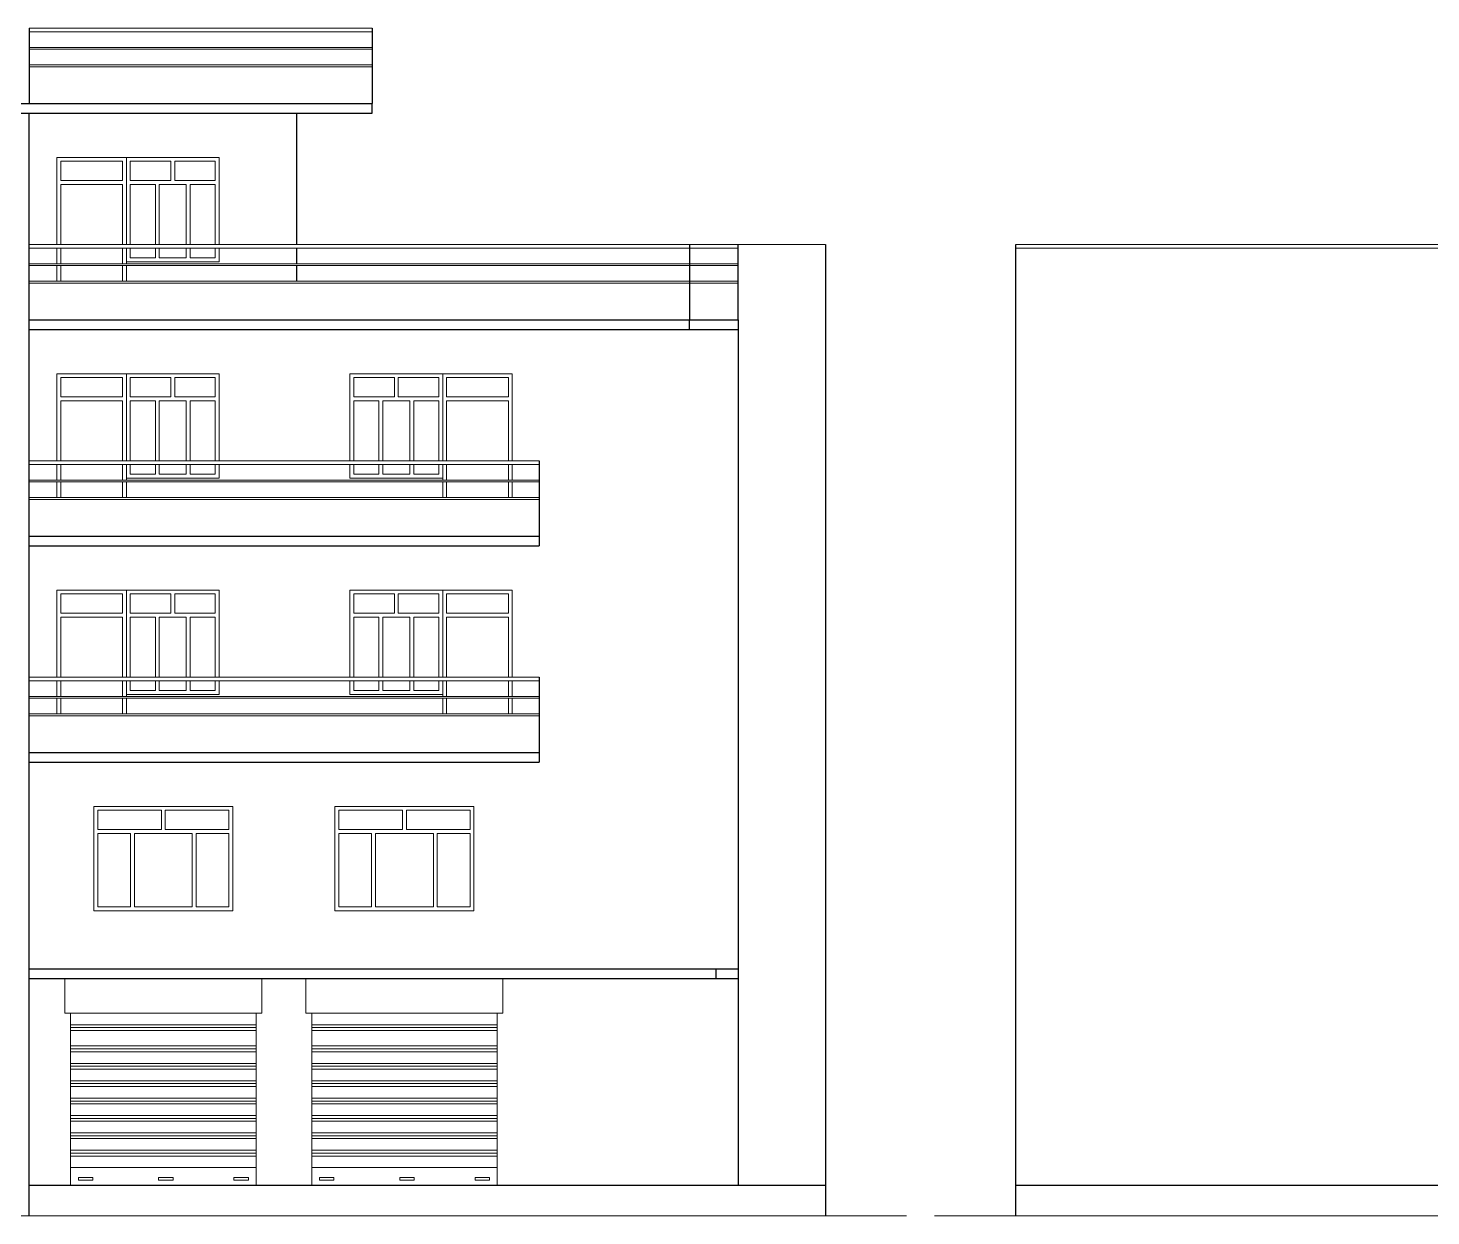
# Model space of a CAD drawing. Header units: inches. Extents: x 151827 to 158445, y -28405 to -26250.
# Drawn here: x 156609 to 157336, y -27452 to -26837 of the extents above; entities that cross this region are included whole.
import ezdxf

# ---------------------------------------------------------------- set-up
doc = ezdxf.new("R2010")
doc.units = ezdxf.units.IN
doc.header["$LTSCALE"] = 5
doc.header["$MEASUREMENT"] = 0
for name, color, linetype, lineweight in [('A-WALL', 7, 'Continuous', 9), ('Railing', 43, 'Continuous', 18), ('win', 5, 'Continuous', 18)]:
    doc.layers.add(name, color=color, linetype=linetype, lineweight=lineweight)
doc.layers.add('WALL', color=7, linetype='Continuous')

msp = doc.modelspace()

# ---------------------------------------------------------------- linework, layer by layer
at = {"layer": 'A-WALL', "color": 1, "ltscale": 5}
for p, q in [((156628.37, -27346.76, -72.71), (156628.37, -27328.76, -72.71)), ((156730.37, -27346.76, -72.71), (156730.37, -27328.76, -72.71)), ((156753.25, -27346.76, -72.71), (156753.25, -27328.76, -72.71)), ((156855.25, -27346.76, -72.71), (156855.25, -27328.76, -72.71)), ((156628.37, -27346.76, -72.71), (156730.37, -27346.76, -72.71)), ((156631.37, -27346.76, -72.71), (156631.37, -27435.76, -72.71)), ((156631.37, -27346.76, -72.71), (156631.37, -27435.76, -72.71)), ((156631.37, -27352.76, -72.71), (156727.37, -27352.76, -72.71)), ((156727.37, -27346.76, -72.71), (156727.37, -27435.76, -72.71)), ((156727.37, -27346.76, -72.71), (156727.37, -27435.76, -72.71)), ((156753.25, -27346.76, -72.71), (156855.25, -27346.76, -72.71)), ((156756.25, -27346.76, -72.71), (156756.25, -27435.76, -72.71)), ((156756.25, -27346.76, -72.71), (156756.25, -27435.76, -72.71)), ((156756.25, -27352.76, -72.71), (156852.25, -27352.76, -72.71)), ((156852.25, -27346.76, -72.71), (156852.25, -27435.76, -72.71)), ((156852.25, -27346.76, -72.71), (156852.25, -27435.76, -72.71)), ((156631.37, -27354.26, -72.71), (156727.37, -27354.26, -72.71)), ((156631.37, -27355.76, -72.71), (156727.37, -27355.76, -72.71)), ((156756.25, -27354.26, -72.71), (156852.25, -27354.26, -72.71)), ((156756.25, -27355.76, -72.71), (156852.25, -27355.76, -72.71)), ((156631.37, -27363.76, -72.71), (156727.37, -27363.76, -72.71)), ((156631.37, -27365.26, -72.71), (156727.37, -27365.26, -72.71)), ((156631.37, -27366.76, -72.71), (156727.37, -27366.76, -72.71)), ((156756.25, -27363.76, -72.71), (156852.25, -27363.76, -72.71)), ((156756.25, -27365.26, -72.71), (156852.25, -27365.26, -72.71)), ((156756.25, -27366.76, -72.71), (156852.25, -27366.76, -72.71)), ((156631.37, -27372.76, -72.71), (156727.37, -27372.76, -72.71)), ((156631.37, -27374.26, -72.71), (156727.37, -27374.26, -72.71)), ((156756.25, -27372.76, -72.71), (156852.25, -27372.76, -72.71)), ((156756.25, -27374.26, -72.71), (156852.25, -27374.26, -72.71)), ((156631.37, -27375.76, -72.71), (156727.37, -27375.76, -72.71)), ((156631.37, -27381.76, -72.71), (156727.37, -27381.76, -72.71)), ((156756.25, -27375.76, -72.71), (156852.25, -27375.76, -72.71)), ((156756.25, -27381.76, -72.71), (156852.25, -27381.76, -72.71)), ((156631.37, -27383.26, -72.71), (156727.37, -27383.26, -72.71)), ((156631.37, -27384.76, -72.71), (156727.37, -27384.76, -72.71)), ((156756.25, -27383.26, -72.71), (156852.25, -27383.26, -72.71)), ((156756.25, -27384.76, -72.71), (156852.25, -27384.76, -72.71)), ((156631.37, -27390.76, -72.71), (156727.37, -27390.76, -72.71)), ((156631.37, -27392.26, -72.71), (156727.37, -27392.26, -72.71)), ((156631.37, -27393.76, -72.71), (156727.37, -27393.76, -72.71)), ((156756.25, -27390.76, -72.71), (156852.25, -27390.76, -72.71)), ((156756.25, -27392.26, -72.71), (156852.25, -27392.26, -72.71)), ((156756.25, -27393.76, -72.71), (156852.25, -27393.76, -72.71)), ((156631.37, -27399.76, -72.71), (156727.37, -27399.76, -72.71)), ((156631.37, -27401.26, -72.71), (156727.37, -27401.26, -72.71)), ((156631.37, -27402.76, -72.71), (156727.37, -27402.76, -72.71)), ((156756.25, -27399.76, -72.71), (156852.25, -27399.76, -72.71)), ((156756.25, -27401.26, -72.71), (156852.25, -27401.26, -72.71)), ((156756.25, -27402.76, -72.71), (156852.25, -27402.76, -72.71)), ((156631.37, -27408.76, -72.71), (156727.37, -27408.76, -72.71)), ((156631.37, -27410.26, -72.71), (156727.37, -27410.26, -72.71)), ((156756.25, -27408.76, -72.71), (156852.25, -27408.76, -72.71)), ((156756.25, -27410.26, -72.71), (156852.25, -27410.26, -72.71)), ((156631.37, -27411.76, -72.71), (156727.37, -27411.76, -72.71)), ((156631.37, -27417.76, -72.71), (156727.37, -27417.76, -72.71)), ((156756.25, -27411.76, -72.71), (156852.25, -27411.76, -72.71)), ((156756.25, -27417.76, -72.71), (156852.25, -27417.76, -72.71)), ((156631.37, -27419.26, -72.71), (156727.37, -27419.26, -72.71)), ((156631.37, -27420.76, -72.71), (156727.37, -27420.76, -72.71)), ((156756.25, -27419.26, -72.71), (156852.25, -27419.26, -72.71)), ((156756.25, -27420.76, -72.71), (156852.25, -27420.76, -72.71)), ((156631.37, -27426.76, -72.71), (156727.37, -27426.76, -72.71)), ((156756.25, -27426.76, -72.71), (156852.25, -27426.76, -72.71))]:
    msp.add_line(p, q, dxfattribs=at)
at = {"layer": 'A-WALL', "ltscale": 5}
for p, q in [((156567.93, -27451.76, -72.71), (157064.28, -27451.76, -72.71)), ((157575.17, -27451.76, -72.71), (157078.82, -27451.76, -72.71))]:
    msp.add_line(p, q, dxfattribs=at)
at = {"layer": 'A-WALL', "color": 1, "ltscale": 5, "elevation": -72.71}
for points in [[(156635.37, -27431.84), (156642.85, -27431.84), (156642.85, -27433.17), (156635.37, -27433.17)], [(156676.91, -27431.84), (156684.4, -27431.84), (156684.4, -27433.17), (156676.91, -27433.17)], [(156723.45, -27431.84), (156715.96, -27431.84), (156715.96, -27433.17), (156723.45, -27433.17)], [(156760.25, -27431.84), (156767.74, -27431.84), (156767.74, -27433.17), (156760.25, -27433.17)], [(156801.8, -27431.84), (156809.29, -27431.84), (156809.29, -27433.17), (156801.8, -27433.17)], [(156848.33, -27431.84), (156840.85, -27431.84), (156840.85, -27433.17), (156848.33, -27433.17)]]:
    msp.add_lwpolyline(points, close=True, dxfattribs=at)
at = {"layer": 'Railing', "color": 30}
for p, q in [((156609.93, -26836.76, -72.71), (156787.47, -26836.76, -72.71)), ((156609.93, -26838.76, -72.71), (156787.47, -26838.76, -72.71)), ((156609.93, -26846.76, -72.71), (156787.47, -26846.76, -72.71)), ((156609.93, -26847.76, -72.71), (156787.47, -26847.76, -72.71)), ((156609.93, -26855.76, -72.71), (156787.47, -26855.76, -72.71)), ((156609.93, -26856.76, -72.71), (156787.47, -26856.76, -72.71)), ((156609.93, -26948.76, -72.71), (157022.28, -26948.76, -72.71)), ((156609.93, -26950.76, -72.71), (156977.05, -26950.76, -72.71)), ((157120.82, -26948.76, -72.71), (157529.52, -26948.76, -72.71)), ((157120.82, -26950.76, -72.71), (157529.52, -26950.76, -72.71)), ((156609.93, -26958.76, -72.71), (156977.05, -26958.76, -72.71)), ((156609.93, -26959.76, -72.71), (156977.05, -26959.76, -72.71)), ((156609.93, -26967.76, -72.71), (156977.05, -26967.76, -72.71)), ((156609.93, -26968.76, -72.71), (156977.05, -26968.76, -72.71)), ((156609.93, -27060.76, -72.71), (156874.04, -27060.76, -72.71)), ((156609.93, -27062.76, -72.71), (156874.04, -27062.76, -72.71)), ((156609.93, -27070.76, -72.71), (156874.04, -27070.76, -72.71)), ((156609.93, -27071.76, -72.71), (156874.04, -27071.76, -72.71)), ((156609.93, -27079.76, -72.71), (156874.04, -27079.76, -72.71)), ((156609.93, -27080.76, -72.71), (156874.04, -27080.76, -72.71)), ((156609.93, -27172.76, -72.71), (156874.04, -27172.76, -72.71)), ((156609.93, -27174.76, -72.71), (156874.04, -27174.76, -72.71)), ((156609.93, -27182.76, -72.71), (156874.04, -27182.76, -72.71)), ((156609.93, -27183.76, -72.71), (156874.04, -27183.76, -72.71)), ((156609.93, -27191.76, -72.71), (156874.04, -27191.76, -72.71)), ((156609.93, -27192.76, -72.71), (156874.04, -27192.76, -72.71))]:
    msp.add_line(p, q, dxfattribs=at)
at = {"layer": 'WALL', "color": 2, "linetype": 'ByBlock', "ltscale": 5}
for p, q in [((156609.93, -26836.76, -72.71), (156609.93, -26875.76, -72.71)), ((156787.47, -26836.76, -72.71), (156787.47, -26875.76, -72.71)), ((156569.99, -26875.76, -72.71), (156787.47, -26875.76, -72.71)), ((156569.99, -26880.76, -72.71), (156787.47, -26880.76, -72.71)), ((156609.93, -26987.76, -72.71), (156609.93, -26880.76, -72.71)), ((156748.47, -26948.76, -72.71), (156748.47, -26880.76, -72.71)), ((156787.47, -26880.76, -72.71), (156787.47, -26875.76, -72.71)), ((156748.47, -26958.76, -72.71), (156748.47, -26950.76, -72.71)), ((156951.85, -26948.76, -72.71), (156951.85, -26987.76, -72.71)), ((156977.05, -26987.76, -72.71), (156977.05, -26948.76, -72.71)), ((157022.28, -26948.76, -72.71), (157022.28, -26987.76, -72.71)), ((157120.82, -27451.76, -72.71), (157120.82, -26948.76, -72.71)), ((156748.47, -26967.76, -72.71), (156748.47, -26959.76, -72.71)), ((156609.93, -26987.76, -72.71), (156977.05, -26987.76, -72.71)), ((156609.93, -27099.76, -72.71), (156609.93, -26987.76, -72.71)), ((156951.85, -26992.76, -72.71), (156951.85, -26987.76, -72.71)), ((156977.05, -26987.76, -72.71), (156977.05, -27323.76, -72.71)), ((157022.28, -26987.76, -72.71), (157022.28, -27099.76, -72.71)), ((156609.93, -26992.76, -72.71), (156977.05, -26992.76, -72.71)), ((156874.04, -27060.76, -72.71), (156874.04, -27104.76, -72.71)), ((156609.93, -27099.76, -72.71), (156874.04, -27099.76, -72.71)), ((156609.93, -27211.76, -72.71), (156609.93, -27099.76, -72.71)), ((156609.93, -27104.76, -72.71), (156874.04, -27104.76, -72.71)), ((157022.28, -27099.76, -72.71), (157022.28, -27211.76, -72.71)), ((156609.93, -27211.76, -72.71), (156609.93, -27172.76, -72.71)), ((156874.04, -27172.76, -72.71), (156874.04, -27216.76, -72.71)), ((156609.93, -27211.76, -72.71), (156874.04, -27211.76, -72.71)), ((156609.93, -27323.76, -72.71), (156609.93, -27211.76, -72.71)), ((157022.28, -27211.76, -72.71), (157022.28, -27323.76, -72.71)), ((156609.93, -27216.76, -72.71), (156874.04, -27216.76, -72.71)), ((156609.93, -27323.76, -72.71), (156977.05, -27323.76, -72.71)), ((156609.93, -27451.76, -72.71), (156609.93, -27323.76, -72.71)), ((156965.42, -27323.76, -72.71), (156965.42, -27328.76, -72.71)), ((156977.05, -27323.76, -72.71), (156977.05, -27435.76, -72.71)), ((157022.28, -27323.76, -72.71), (157022.28, -27451.76, -72.71)), ((156609.93, -27328.76, -72.71), (156977.05, -27328.76, -72.71)), ((156609.93, -27435.76, -72.71), (157022.28, -27435.76, -72.71)), ((157120.82, -27435.76, -72.71), (157533.17, -27435.76, -72.71))]:
    msp.add_line(p, q, dxfattribs=at)
at = {"layer": 'win'}
for p, q in [((156624.26, -26903.76, -72.71), (156660.26, -26903.76, -72.71)), ((156624.26, -26948.76, -72.71), (156624.26, -26903.76, -72.71)), ((156626.26, -26905.76, -72.71), (156658.26, -26905.76, -72.71)), ((156626.26, -26915.76, -72.71), (156626.26, -26905.76, -72.71)), ((156658.26, -26905.76, -72.71), (156658.26, -26915.76, -72.71)), ((156660.26, -26903.76, -72.71), (156708.26, -26903.76, -72.71)), ((156660.26, -26948.76, -72.71), (156660.26, -26903.76, -72.71)), ((156660.26, -26903.76, -72.71), (156660.26, -26948.76, -72.71)), ((156662.26, -26905.76, -72.71), (156683.26, -26905.76, -72.71)), ((156662.26, -26915.76, -72.71), (156662.26, -26905.76, -72.71)), ((156683.26, -26915.76, -72.71), (156683.26, -26905.76, -72.71)), ((156685.26, -26905.76, -72.71), (156706.26, -26905.76, -72.71)), ((156685.26, -26915.76, -72.71), (156685.26, -26905.76, -72.71)), ((156706.26, -26915.76, -72.71), (156706.26, -26905.76, -72.71)), ((156708.26, -26948.76, -72.71), (156708.26, -26903.76, -72.71)), ((156658.26, -26915.76, -72.71), (156626.26, -26915.76, -72.71)), ((156662.26, -26915.76, -72.71), (156683.26, -26915.76, -72.71)), ((156685.26, -26915.76, -72.71), (156706.26, -26915.76, -72.71)), ((156626.26, -26948.76, -72.71), (156626.26, -26917.76, -72.71)), ((156658.26, -26917.76, -72.71), (156626.26, -26917.76, -72.71)), ((156658.26, -26917.76, -72.71), (156658.26, -26948.76, -72.71)), ((156662.26, -26917.76, -72.71), (156675.26, -26917.76, -72.71)), ((156662.26, -26948.76, -72.71), (156662.26, -26917.76, -72.71)), ((156675.26, -26917.76, -72.71), (156675.26, -26948.76, -72.71)), ((156677.26, -26917.76, -72.71), (156691.26, -26917.76, -72.71)), ((156677.26, -26917.76, -72.71), (156677.26, -26948.76, -72.71)), ((156691.26, -26917.76, -72.71), (156691.26, -26948.76, -72.71)), ((156693.26, -26917.76, -72.71), (156706.26, -26917.76, -72.71)), ((156693.26, -26917.76, -72.71), (156693.26, -26948.76, -72.71)), ((156706.26, -26948.76, -72.71), (156706.26, -26917.76, -72.71)), ((156624.26, -26958.76, -72.71), (156624.26, -26950.76, -72.71)), ((156626.26, -26958.76, -72.71), (156626.26, -26950.76, -72.71)), ((156658.26, -26950.76, -72.71), (156658.26, -26958.76, -72.71)), ((156660.26, -26957.76, -72.71), (156660.26, -26950.76, -72.71)), ((156660.26, -26950.76, -72.71), (156660.26, -26958.76, -72.71)), ((156662.26, -26955.76, -72.71), (156662.26, -26950.76, -72.71)), ((156675.26, -26950.76, -72.71), (156675.26, -26955.76, -72.71)), ((156677.26, -26950.76, -72.71), (156677.26, -26955.76, -72.71)), ((156691.26, -26950.76, -72.71), (156691.26, -26955.76, -72.71)), ((156693.26, -26950.76, -72.71), (156693.26, -26955.76, -72.71)), ((156706.26, -26955.76, -72.71), (156706.26, -26950.76, -72.71)), ((156708.26, -26957.76, -72.71), (156708.26, -26950.76, -72.71)), ((156624.26, -26967.76, -72.71), (156624.26, -26959.76, -72.71)), ((156626.26, -26967.76, -72.71), (156626.26, -26959.76, -72.71)), ((156658.26, -26959.76, -72.71), (156658.26, -26967.76, -72.71)), ((156660.26, -26957.76, -72.71), (156708.26, -26957.76, -72.71)), ((156660.26, -26959.76, -72.71), (156660.26, -26967.76, -72.71)), ((156662.26, -26955.76, -72.71), (156675.26, -26955.76, -72.71)), ((156677.26, -26955.76, -72.71), (156691.26, -26955.76, -72.71)), ((156693.26, -26955.76, -72.71), (156706.26, -26955.76, -72.71)), ((156624.26, -27015.76, -72.71), (156660.26, -27015.76, -72.71)), ((156624.26, -27060.76, -72.71), (156624.26, -27015.76, -72.71)), ((156626.26, -27017.76, -72.71), (156658.26, -27017.76, -72.71)), ((156626.26, -27027.76, -72.71), (156626.26, -27017.76, -72.71)), ((156658.26, -27017.76, -72.71), (156658.26, -27027.76, -72.71)), ((156660.26, -27015.76, -72.71), (156708.26, -27015.76, -72.71)), ((156660.26, -27060.76, -72.71), (156660.26, -27015.76, -72.71)), ((156660.26, -27015.76, -72.71), (156660.26, -27060.76, -72.71)), ((156662.26, -27017.76, -72.71), (156683.26, -27017.76, -72.71)), ((156662.26, -27027.76, -72.71), (156662.26, -27017.76, -72.71)), ((156683.26, -27027.76, -72.71), (156683.26, -27017.76, -72.71)), ((156685.26, -27017.76, -72.71), (156706.26, -27017.76, -72.71)), ((156685.26, -27027.76, -72.71), (156685.26, -27017.76, -72.71)), ((156706.26, -27027.76, -72.71), (156706.26, -27017.76, -72.71)), ((156708.26, -27060.76, -72.71), (156708.26, -27015.76, -72.71)), ((156776.04, -27015.76, -72.71), (156824.04, -27015.76, -72.71)), ((156776.04, -27060.76, -72.71), (156776.04, -27015.76, -72.71)), ((156778.04, -27017.76, -72.71), (156799.04, -27017.76, -72.71)), ((156778.04, -27027.76, -72.71), (156778.04, -27017.76, -72.71)), ((156799.04, -27027.76, -72.71), (156799.04, -27017.76, -72.71)), ((156801.04, -27017.76, -72.71), (156822.04, -27017.76, -72.71)), ((156801.04, -27027.76, -72.71), (156801.04, -27017.76, -72.71)), ((156822.04, -27027.76, -72.71), (156822.04, -27017.76, -72.71)), ((156824.04, -27060.76, -72.71), (156824.04, -27015.76, -72.71)), ((156824.04, -27015.76, -72.71), (156860.04, -27015.76, -72.71)), ((156824.04, -27060.76, -72.71), (156824.04, -27015.76, -72.71)), ((156826.04, -27017.76, -72.71), (156858.04, -27017.76, -72.71)), ((156826.04, -27027.76, -72.71), (156826.04, -27017.76, -72.71)), ((156858.04, -27017.76, -72.71), (156858.04, -27027.76, -72.71)), ((156860.04, -27015.76, -72.71), (156860.04, -27060.76, -72.71)), ((156658.26, -27027.76, -72.71), (156626.26, -27027.76, -72.71)), ((156626.26, -27060.76, -72.71), (156626.26, -27029.76, -72.71)), ((156658.26, -27029.76, -72.71), (156626.26, -27029.76, -72.71)), ((156658.26, -27029.76, -72.71), (156658.26, -27060.76, -72.71)), ((156662.26, -27027.76, -72.71), (156683.26, -27027.76, -72.71)), ((156662.26, -27029.76, -72.71), (156675.26, -27029.76, -72.71)), ((156662.26, -27060.76, -72.71), (156662.26, -27029.76, -72.71)), ((156675.26, -27029.76, -72.71), (156675.26, -27060.76, -72.71)), ((156677.26, -27029.76, -72.71), (156691.26, -27029.76, -72.71)), ((156677.26, -27029.76, -72.71), (156677.26, -27060.76, -72.71)), ((156685.26, -27027.76, -72.71), (156706.26, -27027.76, -72.71)), ((156691.26, -27029.76, -72.71), (156691.26, -27060.76, -72.71)), ((156693.26, -27029.76, -72.71), (156706.26, -27029.76, -72.71)), ((156693.26, -27029.76, -72.71), (156693.26, -27060.76, -72.71)), ((156706.26, -27060.76, -72.71), (156706.26, -27029.76, -72.71)), ((156778.04, -27027.76, -72.71), (156799.04, -27027.76, -72.71)), ((156778.04, -27029.76, -72.71), (156791.04, -27029.76, -72.71)), ((156778.04, -27060.76, -72.71), (156778.04, -27029.76, -72.71)), ((156791.04, -27029.76, -72.71), (156791.04, -27060.76, -72.71)), ((156793.04, -27029.76, -72.71), (156807.04, -27029.76, -72.71)), ((156793.04, -27029.76, -72.71), (156793.04, -27060.76, -72.71)), ((156801.04, -27027.76, -72.71), (156822.04, -27027.76, -72.71)), ((156807.04, -27029.76, -72.71), (156807.04, -27060.76, -72.71)), ((156809.04, -27029.76, -72.71), (156822.04, -27029.76, -72.71)), ((156809.04, -27029.76, -72.71), (156809.04, -27060.76, -72.71)), ((156822.04, -27060.76, -72.71), (156822.04, -27029.76, -72.71)), ((156858.04, -27027.76, -72.71), (156826.04, -27027.76, -72.71)), ((156826.04, -27060.76, -72.71), (156826.04, -27029.76, -72.71)), ((156858.04, -27029.76, -72.71), (156826.04, -27029.76, -72.71)), ((156858.04, -27029.76, -72.71), (156858.04, -27060.76, -72.71)), ((156624.26, -27070.76, -72.71), (156624.26, -27062.76, -72.71)), ((156626.26, -27070.76, -72.71), (156626.26, -27062.76, -72.71)), ((156658.26, -27062.76, -72.71), (156658.26, -27070.76, -72.71)), ((156660.26, -27069.76, -72.71), (156660.26, -27062.76, -72.71)), ((156660.26, -27062.76, -72.71), (156660.26, -27070.76, -72.71)), ((156660.26, -27069.76, -72.71), (156708.26, -27069.76, -72.71)), ((156662.26, -27067.76, -72.71), (156662.26, -27062.76, -72.71)), ((156662.26, -27067.76, -72.71), (156675.26, -27067.76, -72.71)), ((156675.26, -27062.76, -72.71), (156675.26, -27067.76, -72.71)), ((156677.26, -27062.76, -72.71), (156677.26, -27067.76, -72.71)), ((156677.26, -27067.76, -72.71), (156691.26, -27067.76, -72.71)), ((156691.26, -27062.76, -72.71), (156691.26, -27067.76, -72.71)), ((156693.26, -27062.76, -72.71), (156693.26, -27067.76, -72.71)), ((156693.26, -27067.76, -72.71), (156706.26, -27067.76, -72.71)), ((156706.26, -27067.76, -72.71), (156706.26, -27062.76, -72.71)), ((156708.26, -27069.76, -72.71), (156708.26, -27062.76, -72.71)), ((156776.04, -27069.76, -72.71), (156776.04, -27062.76, -72.71)), ((156776.04, -27069.76, -72.71), (156824.04, -27069.76, -72.71)), ((156778.04, -27067.76, -72.71), (156778.04, -27062.76, -72.71)), ((156778.04, -27067.76, -72.71), (156791.04, -27067.76, -72.71)), ((156791.04, -27062.76, -72.71), (156791.04, -27067.76, -72.71)), ((156793.04, -27062.76, -72.71), (156793.04, -27067.76, -72.71)), ((156793.04, -27067.76, -72.71), (156807.04, -27067.76, -72.71)), ((156807.04, -27062.76, -72.71), (156807.04, -27067.76, -72.71)), ((156809.04, -27062.76, -72.71), (156809.04, -27067.76, -72.71)), ((156809.04, -27067.76, -72.71), (156822.04, -27067.76, -72.71)), ((156822.04, -27067.76, -72.71), (156822.04, -27062.76, -72.71)), ((156824.04, -27069.76, -72.71), (156824.04, -27062.76, -72.71)), ((156824.04, -27070.76, -72.71), (156824.04, -27062.76, -72.71)), ((156826.04, -27070.76, -72.71), (156826.04, -27062.76, -72.71)), ((156858.04, -27062.76, -72.71), (156858.04, -27070.76, -72.71)), ((156860.04, -27062.76, -72.71), (156860.04, -27070.76, -72.71)), ((156624.26, -27079.76, -72.71), (156624.26, -27071.76, -72.71)), ((156626.26, -27079.76, -72.71), (156626.26, -27071.76, -72.71)), ((156658.26, -27071.76, -72.71), (156658.26, -27079.76, -72.71)), ((156660.26, -27071.76, -72.71), (156660.26, -27079.76, -72.71)), ((156824.04, -27079.76, -72.71), (156824.04, -27071.76, -72.71)), ((156826.04, -27079.76, -72.71), (156826.04, -27071.76, -72.71)), ((156858.04, -27071.76, -72.71), (156858.04, -27079.76, -72.71)), ((156860.04, -27071.76, -72.71), (156860.04, -27079.76, -72.71)), ((156624.26, -27127.76, -72.71), (156660.26, -27127.76, -72.71)), ((156624.26, -27172.76, -72.71), (156624.26, -27127.76, -72.71)), ((156660.26, -27127.76, -72.71), (156708.26, -27127.76, -72.71)), ((156660.26, -27172.76, -72.71), (156660.26, -27127.76, -72.71)), ((156660.26, -27127.76, -72.71), (156660.26, -27172.76, -72.71)), ((156708.26, -27172.76, -72.71), (156708.26, -27127.76, -72.71)), ((156776.04, -27127.76, -72.71), (156824.04, -27127.76, -72.71)), ((156776.04, -27172.76, -72.71), (156776.04, -27127.76, -72.71)), ((156824.04, -27172.76, -72.71), (156824.04, -27127.76, -72.71)), ((156824.04, -27127.76, -72.71), (156860.04, -27127.76, -72.71)), ((156824.04, -27172.76, -72.71), (156824.04, -27127.76, -72.71)), ((156860.04, -27127.76, -72.71), (156860.04, -27172.76, -72.71)), ((156626.26, -27129.76, -72.71), (156658.26, -27129.76, -72.71)), ((156626.26, -27139.76, -72.71), (156626.26, -27129.76, -72.71)), ((156658.26, -27129.76, -72.71), (156658.26, -27139.76, -72.71)), ((156662.26, -27129.76, -72.71), (156683.26, -27129.76, -72.71)), ((156662.26, -27139.76, -72.71), (156662.26, -27129.76, -72.71)), ((156683.26, -27139.76, -72.71), (156683.26, -27129.76, -72.71)), ((156685.26, -27129.76, -72.71), (156706.26, -27129.76, -72.71)), ((156685.26, -27139.76, -72.71), (156685.26, -27129.76, -72.71)), ((156706.26, -27139.76, -72.71), (156706.26, -27129.76, -72.71)), ((156778.04, -27129.76, -72.71), (156799.04, -27129.76, -72.71)), ((156778.04, -27139.76, -72.71), (156778.04, -27129.76, -72.71)), ((156799.04, -27139.76, -72.71), (156799.04, -27129.76, -72.71)), ((156801.04, -27129.76, -72.71), (156822.04, -27129.76, -72.71)), ((156801.04, -27139.76, -72.71), (156801.04, -27129.76, -72.71)), ((156822.04, -27139.76, -72.71), (156822.04, -27129.76, -72.71)), ((156826.04, -27129.76, -72.71), (156858.04, -27129.76, -72.71)), ((156826.04, -27139.76, -72.71), (156826.04, -27129.76, -72.71)), ((156858.04, -27129.76, -72.71), (156858.04, -27139.76, -72.71)), ((156658.26, -27139.76, -72.71), (156626.26, -27139.76, -72.71)), ((156626.26, -27172.76, -72.71), (156626.26, -27141.76, -72.71)), ((156658.26, -27141.76, -72.71), (156626.26, -27141.76, -72.71)), ((156658.26, -27141.76, -72.71), (156658.26, -27172.76, -72.71)), ((156662.26, -27139.76, -72.71), (156683.26, -27139.76, -72.71)), ((156662.26, -27141.76, -72.71), (156675.26, -27141.76, -72.71)), ((156662.26, -27172.76, -72.71), (156662.26, -27141.76, -72.71)), ((156675.26, -27141.76, -72.71), (156675.26, -27172.76, -72.71)), ((156677.26, -27141.76, -72.71), (156691.26, -27141.76, -72.71)), ((156677.26, -27141.76, -72.71), (156677.26, -27172.76, -72.71)), ((156685.26, -27139.76, -72.71), (156706.26, -27139.76, -72.71)), ((156691.26, -27141.76, -72.71), (156691.26, -27172.76, -72.71)), ((156693.26, -27141.76, -72.71), (156706.26, -27141.76, -72.71)), ((156693.26, -27141.76, -72.71), (156693.26, -27172.76, -72.71)), ((156706.26, -27172.76, -72.71), (156706.26, -27141.76, -72.71)), ((156778.04, -27139.76, -72.71), (156799.04, -27139.76, -72.71)), ((156778.04, -27141.76, -72.71), (156791.04, -27141.76, -72.71)), ((156778.04, -27172.76, -72.71), (156778.04, -27141.76, -72.71)), ((156791.04, -27141.76, -72.71), (156791.04, -27172.76, -72.71)), ((156793.04, -27141.76, -72.71), (156807.04, -27141.76, -72.71)), ((156793.04, -27141.76, -72.71), (156793.04, -27172.76, -72.71)), ((156801.04, -27139.76, -72.71), (156822.04, -27139.76, -72.71)), ((156807.04, -27141.76, -72.71), (156807.04, -27172.76, -72.71)), ((156809.04, -27141.76, -72.71), (156822.04, -27141.76, -72.71)), ((156809.04, -27141.76, -72.71), (156809.04, -27172.76, -72.71)), ((156822.04, -27172.76, -72.71), (156822.04, -27141.76, -72.71)), ((156858.04, -27139.76, -72.71), (156826.04, -27139.76, -72.71)), ((156826.04, -27172.76, -72.71), (156826.04, -27141.76, -72.71)), ((156858.04, -27141.76, -72.71), (156826.04, -27141.76, -72.71)), ((156858.04, -27141.76, -72.71), (156858.04, -27172.76, -72.71)), ((156624.26, -27182.76, -72.71), (156624.26, -27174.76, -72.71)), ((156626.26, -27182.76, -72.71), (156626.26, -27174.76, -72.71)), ((156658.26, -27174.76, -72.71), (156658.26, -27182.76, -72.71)), ((156660.26, -27181.76, -72.71), (156660.26, -27174.76, -72.71)), ((156660.26, -27174.76, -72.71), (156660.26, -27182.76, -72.71)), ((156662.26, -27179.76, -72.71), (156662.26, -27174.76, -72.71)), ((156675.26, -27174.76, -72.71), (156675.26, -27179.76, -72.71)), ((156677.26, -27174.76, -72.71), (156677.26, -27179.76, -72.71)), ((156691.26, -27174.76, -72.71), (156691.26, -27179.76, -72.71)), ((156693.26, -27174.76, -72.71), (156693.26, -27179.76, -72.71)), ((156706.26, -27179.76, -72.71), (156706.26, -27174.76, -72.71)), ((156708.26, -27181.76, -72.71), (156708.26, -27174.76, -72.71)), ((156776.04, -27181.76, -72.71), (156776.04, -27174.76, -72.71)), ((156778.04, -27179.76, -72.71), (156778.04, -27174.76, -72.71)), ((156791.04, -27174.76, -72.71), (156791.04, -27179.76, -72.71)), ((156793.04, -27174.76, -72.71), (156793.04, -27179.76, -72.71)), ((156807.04, -27174.76, -72.71), (156807.04, -27179.76, -72.71)), ((156809.04, -27174.76, -72.71), (156809.04, -27179.76, -72.71)), ((156822.04, -27179.76, -72.71), (156822.04, -27174.76, -72.71)), ((156824.04, -27181.76, -72.71), (156824.04, -27174.76, -72.71)), ((156824.04, -27182.76, -72.71), (156824.04, -27174.76, -72.71)), ((156826.04, -27182.76, -72.71), (156826.04, -27174.76, -72.71)), ((156858.04, -27174.76, -72.71), (156858.04, -27182.76, -72.71)), ((156860.04, -27174.76, -72.71), (156860.04, -27182.76, -72.71)), ((156624.26, -27191.76, -72.71), (156624.26, -27183.76, -72.71)), ((156626.26, -27191.76, -72.71), (156626.26, -27183.76, -72.71)), ((156658.26, -27183.76, -72.71), (156658.26, -27191.76, -72.71)), ((156660.26, -27181.76, -72.71), (156708.26, -27181.76, -72.71)), ((156660.26, -27183.76, -72.71), (156660.26, -27191.76, -72.71)), ((156662.26, -27179.76, -72.71), (156675.26, -27179.76, -72.71)), ((156677.26, -27179.76, -72.71), (156691.26, -27179.76, -72.71)), ((156693.26, -27179.76, -72.71), (156706.26, -27179.76, -72.71)), ((156776.04, -27181.76, -72.71), (156824.04, -27181.76, -72.71)), ((156778.04, -27179.76, -72.71), (156791.04, -27179.76, -72.71)), ((156793.04, -27179.76, -72.71), (156807.04, -27179.76, -72.71)), ((156809.04, -27179.76, -72.71), (156822.04, -27179.76, -72.71)), ((156824.04, -27191.76, -72.71), (156824.04, -27183.76, -72.71)), ((156826.04, -27191.76, -72.71), (156826.04, -27183.76, -72.71)), ((156858.04, -27183.76, -72.71), (156858.04, -27191.76, -72.71)), ((156860.04, -27183.76, -72.71), (156860.04, -27191.76, -72.71)), ((156643.37, -27239.76, -72.71), (156715.37, -27239.76, -72.71)), ((156643.37, -27293.76, -72.71), (156643.37, -27239.76, -72.71)), ((156645.37, -27241.76, -72.71), (156678.37, -27241.76, -72.71)), ((156645.37, -27251.76, -72.71), (156645.37, -27241.76, -72.71)), ((156678.37, -27251.76, -72.71), (156678.37, -27241.76, -72.71)), ((156680.37, -27241.76, -72.71), (156713.37, -27241.76, -72.71)), ((156680.37, -27251.76, -72.71), (156680.37, -27241.76, -72.71)), ((156713.37, -27251.76, -72.71), (156713.37, -27241.76, -72.71)), ((156715.37, -27293.76, -72.71), (156715.37, -27239.76, -72.71)), ((156768.25, -27239.76, -72.71), (156840.25, -27239.76, -72.71)), ((156768.25, -27293.76, -72.71), (156768.25, -27239.76, -72.71)), ((156770.25, -27241.76, -72.71), (156803.25, -27241.76, -72.71)), ((156770.25, -27251.76, -72.71), (156770.25, -27241.76, -72.71)), ((156803.25, -27251.76, -72.71), (156803.25, -27241.76, -72.71)), ((156805.25, -27241.76, -72.71), (156838.25, -27241.76, -72.71)), ((156805.25, -27251.76, -72.71), (156805.25, -27241.76, -72.71)), ((156838.25, -27251.76, -72.71), (156838.25, -27241.76, -72.71)), ((156840.25, -27293.76, -72.71), (156840.25, -27239.76, -72.71)), ((156645.37, -27251.76, -72.71), (156678.37, -27251.76, -72.71)), ((156645.37, -27253.76, -72.71), (156662.37, -27253.76, -72.71)), ((156645.37, -27291.76, -72.71), (156645.37, -27253.76, -72.71)), ((156662.37, -27253.76, -72.71), (156662.37, -27291.76, -72.71)), ((156664.37, -27253.76, -72.71), (156694.37, -27253.76, -72.71)), ((156664.37, -27253.76, -72.71), (156664.37, -27291.76, -72.71)), ((156680.37, -27251.76, -72.71), (156713.37, -27251.76, -72.71)), ((156694.37, -27253.76, -72.71), (156694.37, -27291.76, -72.71)), ((156696.37, -27253.76, -72.71), (156713.37, -27253.76, -72.71)), ((156696.37, -27253.76, -72.71), (156696.37, -27291.76, -72.71)), ((156713.37, -27291.76, -72.71), (156713.37, -27253.76, -72.71)), ((156770.25, -27251.76, -72.71), (156803.25, -27251.76, -72.71)), ((156770.25, -27253.76, -72.71), (156787.25, -27253.76, -72.71)), ((156770.25, -27291.76, -72.71), (156770.25, -27253.76, -72.71)), ((156787.25, -27253.76, -72.71), (156787.25, -27291.76, -72.71)), ((156789.25, -27253.76, -72.71), (156819.25, -27253.76, -72.71)), ((156789.25, -27253.76, -72.71), (156789.25, -27291.76, -72.71)), ((156805.25, -27251.76, -72.71), (156838.25, -27251.76, -72.71)), ((156819.25, -27253.76, -72.71), (156819.25, -27291.76, -72.71)), ((156821.25, -27253.76, -72.71), (156838.25, -27253.76, -72.71)), ((156821.25, -27253.76, -72.71), (156821.25, -27291.76, -72.71)), ((156838.25, -27291.76, -72.71), (156838.25, -27253.76, -72.71)), ((156643.37, -27293.76, -72.71), (156715.37, -27293.76, -72.71)), ((156645.37, -27291.76, -72.71), (156662.37, -27291.76, -72.71)), ((156664.37, -27291.76, -72.71), (156694.37, -27291.76, -72.71)), ((156696.37, -27291.76, -72.71), (156713.37, -27291.76, -72.71)), ((156768.25, -27293.76, -72.71), (156840.25, -27293.76, -72.71)), ((156770.25, -27291.76, -72.71), (156787.25, -27291.76, -72.71)), ((156789.25, -27291.76, -72.71), (156819.25, -27291.76, -72.71)), ((156821.25, -27291.76, -72.71), (156838.25, -27291.76, -72.71))]:
    msp.add_line(p, q, dxfattribs=at)

doc.saveas('drawing.dxf')
